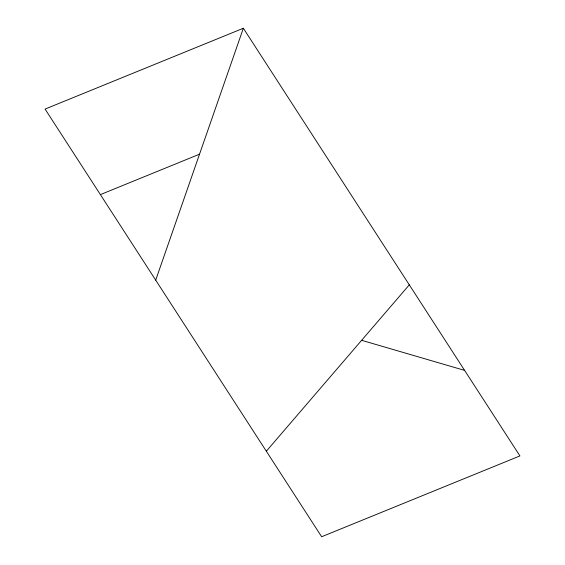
<?xml version="1.0" encoding="UTF-8"?>
<svg xmlns="http://www.w3.org/2000/svg" width="565" height="565" viewBox="0 0 565 565"><rect width="100%" height="100%" fill="white"/><g stroke="black" fill="none" stroke-linecap="round" stroke-linejoin="round"><path stroke-width="0.85" d="M155.7 280.148L243.353 28.25L519.927 455.927L321.647 536.75L45.073 109.073L243.353 28.25M266.327 451.216L409.3 284.852M100.386 194.607L199.53 154.196M361.642 340.307L464.614 370.393"/></g></svg>
